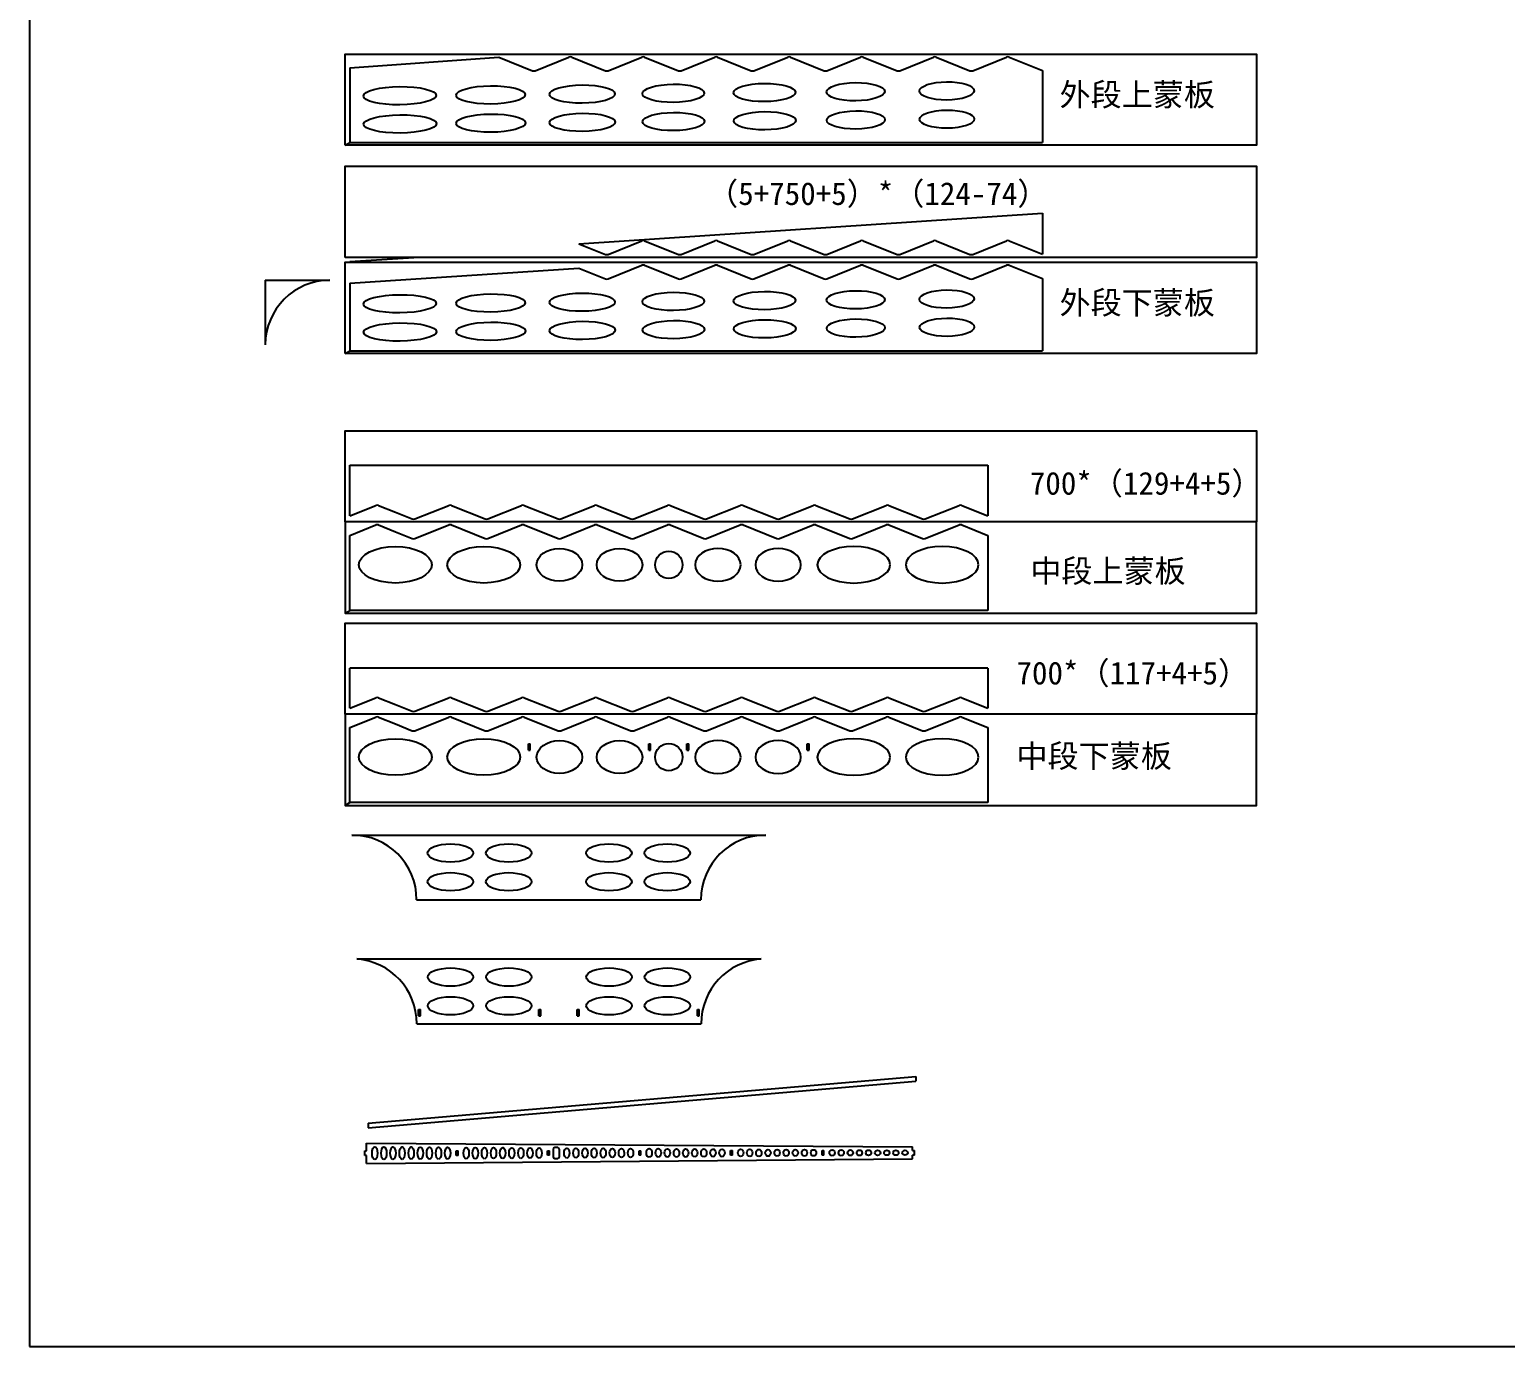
# Model space of a CAD drawing. Header units: millimetres. Extents: x 387 to 11444, y 601 to 6721.
# Drawn here: x 387 to 2006, y 3814 to 5259 of the extents above; entities that cross this region are included whole.
import ezdxf

# ---------------------------------------------------------------- set-up
doc = ezdxf.new("R2010")
doc.units = ezdxf.units.MM
doc.layers.add('1', color=115, linetype='Continuous', plot=False)
doc.layers.add('1mm轻木', color=3, linetype='Continuous')
doc.layers.add('2mm轻木', color=150, linetype='Continuous')
doc.styles.get("Standard").update_dxf_attribs({"font": 'arial.ttf'})

msp = doc.modelspace()

# ---------------------------------------------------------------- linework, layer by layer
for p, q in [((732.952, 5131.827), (737.952, 5134.827)), ((732.952, 4903.458), (737.952, 4906.458)), ((732.952, 4618.468), (737.952, 4621.468)), ((732.952, 4407.453), (737.952, 4410.453))]:
    msp.add_line(p, q)
at = {"layer": '1'}
for p, q in [((386.503, 6720.648), (386.503, 3813.563)), ((386.503, 3813.563), (5017.005, 3813.563))]:
    msp.add_line(p, q, dxfattribs=at)
at = {"layer": '1mm轻木'}
for p, q in [((737.952, 5216.827), (901.646, 5228.457)), ((737.952, 5216.827), (737.952, 5134.827)), ((901.646, 5228.457), (938.467, 5213.729)), ((941.438, 5213.729), (978.467, 5228.54)), ((981.438, 5228.54), (1018.467, 5213.729)), ((1021.438, 5213.729), (1058.467, 5228.54)), ((1061.438, 5228.54), (1098.467, 5213.729)), ((1101.438, 5213.729), (1138.467, 5228.54)), ((1141.438, 5228.54), (1178.467, 5213.729)), ((1181.438, 5213.729), (1218.467, 5228.54)), ((1221.438, 5228.54), (1258.467, 5213.729)), ((1261.438, 5213.729), (1298.467, 5228.54)), ((1301.438, 5228.54), (1338.467, 5213.729)), ((1341.438, 5213.729), (1378.467, 5228.54)), ((1381.438, 5228.54), (1418.467, 5213.729)), ((1421.438, 5213.729), (1458.467, 5228.54)), ((1461.438, 5228.54), (1497.952, 5213.935)), ((1497.952, 5213.935), (1497.952, 5134.827)), ((737.952, 5134.827), (1497.952, 5134.827)), ((989.371, 5023.758), (1497.952, 5057.218)), ((1497.952, 5057.218), (1497.952, 5012.326)), ((989.371, 5023.758), (1018.467, 5012.12)), ((1021.438, 5012.12), (1058.467, 5026.932)), ((1061.438, 5026.932), (1098.467, 5012.12)), ((1101.438, 5012.12), (1138.467, 5026.932)), ((1141.438, 5026.932), (1178.467, 5012.12)), ((1181.438, 5012.12), (1218.467, 5026.932)), ((1221.438, 5026.932), (1258.467, 5012.12)), ((1261.438, 5012.12), (1298.467, 5026.932)), ((1301.438, 5026.932), (1338.467, 5012.12)), ((1341.438, 5012.12), (1378.467, 5026.932)), ((1381.438, 5026.932), (1418.467, 5012.12)), ((1421.438, 5012.12), (1458.467, 5026.932)), ((1461.438, 5026.932), (1497.952, 5012.326)), ((737.952, 5004.218), (808.12, 5008.834)), ((737.952, 4980.458), (989.371, 4996.999)), ((989.371, 4996.999), (1018.467, 4985.361)), ((1021.438, 4985.361), (1058.467, 5000.172)), ((1061.438, 5000.172), (1098.467, 4985.361)), ((1101.438, 4985.361), (1138.467, 5000.172)), ((1141.438, 5000.172), (1178.467, 4985.361)), ((1181.438, 4985.361), (1218.467, 5000.172)), ((1221.438, 5000.172), (1258.467, 4985.361)), ((1261.438, 4985.361), (1298.467, 5000.172)), ((1301.438, 5000.172), (1338.467, 4985.361)), ((1341.438, 4985.361), (1378.467, 5000.172)), ((1381.438, 5000.172), (1418.467, 4985.361)), ((1421.438, 4985.361), (1458.467, 5000.172)), ((1461.438, 5000.172), (1497.952, 4985.566)), ((645.17, 4983.794), (716.17, 4983.794)), ((645.17, 4983.794), (645.17, 4912.794)), ((737.952, 4980.458), (737.952, 4906.458)), ((1497.952, 4985.566), (1497.952, 4906.458)), ((1497.952, 4985.566), (1497.952, 4930.218)), ((737.952, 4906.458), (1497.952, 4906.458)), ((737.952, 4780.852), (1437.952, 4780.852)), ((737.952, 4725.16), (737.952, 4780.852)), ((1437.952, 4780.852), (1437.952, 4725.16)), ((737.952, 4725.16), (766.467, 4736.566)), ((769.438, 4736.566), (787.952, 4729.16)), ((809.438, 4721.754), (846.467, 4736.566)), ((849.438, 4736.566), (886.467, 4721.754)), ((889.438, 4721.754), (926.467, 4736.566)), ((929.438, 4736.566), (966.467, 4721.754)), ((969.438, 4721.754), (1006.467, 4736.566)), ((1009.438, 4736.566), (1046.467, 4721.754)), ((1049.438, 4721.754), (1086.467, 4736.566)), ((1089.438, 4736.566), (1126.467, 4721.754)), ((1129.438, 4721.754), (1166.467, 4736.566)), ((1169.438, 4736.566), (1206.467, 4721.754)), ((1209.438, 4721.754), (1246.467, 4736.566)), ((1249.438, 4736.566), (1286.467, 4721.754)), ((1289.438, 4721.754), (1326.467, 4736.566)), ((1329.438, 4736.566), (1366.467, 4721.754)), ((1369.438, 4721.754), (1406.467, 4736.566)), ((1409.438, 4736.566), (1437.952, 4725.16)), ((737.952, 4703.776), (766.467, 4715.182)), ((769.438, 4715.182), (787.952, 4707.776)), ((787.952, 4729.16), (806.467, 4721.754)), ((809.438, 4700.371), (846.467, 4715.182)), ((849.438, 4715.182), (886.467, 4700.371)), ((889.438, 4700.371), (926.467, 4715.182)), ((929.438, 4715.182), (966.467, 4700.371)), ((969.438, 4700.371), (1006.467, 4715.182)), ((1009.438, 4715.182), (1046.467, 4700.371)), ((1049.438, 4700.371), (1086.467, 4715.182)), ((1089.438, 4715.182), (1126.467, 4700.371)), ((1129.438, 4700.371), (1166.467, 4715.182)), ((1169.438, 4715.182), (1206.467, 4700.371)), ((1209.438, 4700.371), (1246.467, 4715.182)), ((1249.438, 4715.182), (1286.467, 4700.371)), ((1289.438, 4700.371), (1326.467, 4715.182)), ((1329.438, 4715.182), (1366.467, 4700.371)), ((1369.438, 4700.371), (1406.467, 4715.182)), ((1409.438, 4715.182), (1437.952, 4703.776)), ((737.952, 4621.468), (737.952, 4703.776)), ((787.952, 4707.776), (806.467, 4700.371)), ((1437.952, 4703.776), (1437.952, 4621.468)), ((1437.952, 4621.468), (737.952, 4621.468)), ((1437.952, 4557.837), (737.952, 4557.837)), ((737.952, 4514.145), (737.952, 4557.837)), ((1437.952, 4557.837), (1437.952, 4514.145)), ((737.952, 4514.145), (766.467, 4525.551)), ((769.438, 4525.551), (787.952, 4518.145)), ((809.438, 4510.739), (846.467, 4525.551)), ((849.438, 4525.551), (886.467, 4510.739)), ((889.438, 4510.739), (926.467, 4525.551)), ((929.438, 4525.551), (966.467, 4510.739)), ((969.438, 4510.739), (1006.467, 4525.551)), ((1009.438, 4525.551), (1046.467, 4510.739)), ((1049.438, 4510.739), (1086.467, 4525.551)), ((1089.438, 4525.551), (1126.467, 4510.739)), ((1129.438, 4510.739), (1166.467, 4525.551)), ((1169.438, 4525.551), (1206.467, 4510.739)), ((1209.438, 4510.739), (1246.467, 4525.551)), ((1249.438, 4525.551), (1286.467, 4510.739)), ((1289.438, 4510.739), (1326.467, 4525.551)), ((1329.438, 4525.551), (1366.467, 4510.739)), ((1369.438, 4510.739), (1406.467, 4525.551)), ((1409.438, 4525.551), (1437.952, 4514.145)), ((737.952, 4492.761), (766.467, 4504.167)), ((769.438, 4504.167), (787.952, 4496.761)), ((787.952, 4518.145), (806.467, 4510.739)), ((809.438, 4489.355), (846.467, 4504.167)), ((849.438, 4504.167), (886.467, 4489.355)), ((889.438, 4489.355), (926.467, 4504.167)), ((929.438, 4504.167), (966.467, 4489.355)), ((969.438, 4489.355), (1006.467, 4504.167)), ((1009.438, 4504.167), (1046.467, 4489.355)), ((1049.438, 4489.355), (1086.467, 4504.167)), ((1089.438, 4504.167), (1126.467, 4489.355)), ((1129.438, 4489.355), (1166.467, 4504.167)), ((1169.438, 4504.167), (1206.467, 4489.355)), ((1209.438, 4489.355), (1246.467, 4504.167)), ((1249.438, 4504.167), (1286.467, 4489.355)), ((1289.438, 4489.355), (1326.467, 4504.167)), ((1329.438, 4504.167), (1366.467, 4489.355)), ((1369.438, 4489.355), (1406.467, 4504.167)), ((1409.438, 4504.167), (1437.952, 4492.761)), ((737.952, 4410.453), (737.952, 4492.761)), ((787.952, 4496.761), (806.467, 4489.355)), ((1437.952, 4492.761), (1437.952, 4410.453)), ((933.952, 4474.953), (935.952, 4474.953)), ((933.952, 4467.953), (933.952, 4474.953)), ((935.952, 4467.953), (935.952, 4474.953)), ((1065.952, 4474.953), (1067.952, 4474.953)), ((1065.952, 4467.953), (1065.952, 4474.953)), ((1067.952, 4467.953), (1067.952, 4474.953)), ((1107.952, 4474.953), (1109.952, 4474.953)), ((1107.952, 4467.953), (1107.952, 4474.953)), ((1109.952, 4467.953), (1109.952, 4474.953)), ((1239.952, 4474.953), (1241.952, 4474.953)), ((1239.952, 4467.953), (1239.952, 4474.953)), ((1241.952, 4467.953), (1241.952, 4474.953)), ((933.952, 4467.953), (935.952, 4467.953)), ((1065.952, 4467.953), (1067.952, 4467.953)), ((1107.952, 4467.953), (1109.952, 4467.953)), ((1239.952, 4467.953), (1241.952, 4467.953)), ((1437.952, 4410.453), (737.952, 4410.453))]:
    msp.add_line(p, q, dxfattribs=at)
for points in [[(732.952, 5131.827), (732.952, 5231.827), (1732.952, 5231.827), (1732.952, 5131.827)], [(732.952, 5008.834), (732.952, 5108.834), (1732.952, 5108.834), (1732.952, 5008.834)], [(732.952, 4903.458), (732.952, 5003.458), (1732.952, 5003.458), (1732.952, 4903.458)], [(732.952, 4718.468), (732.952, 4818.468), (1732.952, 4818.468), (1732.952, 4718.468)], [(732.952, 4718.468), (732.952, 4618.468), (1732.952, 4618.468), (1732.952, 4718.468)], [(732.952, 4507.453), (732.952, 4607.453), (1732.952, 4607.453), (1732.952, 4507.453)], [(732.952, 4507.453), (732.952, 4407.453), (1732.952, 4407.453), (1732.952, 4507.453)]]:
    msp.add_lwpolyline(points, close=True, dxfattribs=at)
for centre in [(1087.952, 4671.468), (1087.952, 4460.453)]:
    msp.add_circle(centre, 15, dxfattribs=at)
for centre, radius, start, end in [((979.952, 5224.827), 4, 68.198591, 111.801409), ((1059.952, 5224.827), 4, 68.198591, 111.801409), ((1139.952, 5224.827), 4, 68.198591, 111.801409), ((1219.952, 5224.827), 4, 68.198591, 111.801409), ((1299.952, 5224.827), 4, 68.198591, 111.801409), ((1379.952, 5224.827), 4, 68.198591, 111.801409), ((1459.952, 5224.827), 4, 68.198591, 111.801409), ((939.952, 5217.443), 4, 248.198591, 291.801409), ((1019.952, 5217.443), 4, 248.198591, 291.801409), ((1099.952, 5217.443), 4, 248.198591, 291.801409), ((1179.952, 5217.443), 4, 248.198591, 291.801409), ((1259.952, 5217.443), 4, 248.198591, 291.801409), ((1339.952, 5217.443), 4, 248.198591, 291.801409), ((1419.952, 5217.443), 4, 248.198591, 291.801409), ((1059.952, 5023.218), 4, 68.198591, 111.801409), ((1139.952, 5023.218), 4, 68.198591, 111.801409), ((1219.952, 5023.218), 4, 68.198591, 111.801409), ((1299.952, 5023.218), 4, 68.198591, 111.801409), ((1379.952, 5023.218), 4, 68.198591, 111.801409), ((1459.952, 5023.218), 4, 68.198591, 111.801409), ((1019.952, 5015.834), 4, 248.198591, 291.801409), ((1099.952, 5015.834), 4, 248.198591, 291.801409), ((1179.952, 5015.834), 4, 248.198591, 291.801409), ((1259.952, 5015.834), 4, 248.198591, 291.801409), ((1339.952, 5015.834), 4, 248.198591, 291.801409), ((1419.952, 5015.834), 4, 248.198591, 291.801409), ((1059.952, 4996.458), 4, 68.198591, 111.801409), ((1139.952, 4996.458), 4, 68.198591, 111.801409), ((1219.952, 4996.458), 4, 68.198591, 111.801409), ((1299.952, 4996.458), 4, 68.198591, 111.801409), ((1379.952, 4996.458), 4, 68.198591, 111.801409), ((1459.952, 4996.458), 4, 68.198591, 111.801409), ((716.17, 4912.794), 71, 90, 180), ((1019.952, 4989.074), 4, 248.198591, 291.801409), ((1099.952, 4989.074), 4, 248.198591, 291.801409), ((1179.952, 4989.074), 4, 248.198591, 291.801409), ((1259.952, 4989.074), 4, 248.198591, 291.801409), ((1339.952, 4989.074), 4, 248.198591, 291.801409), ((1419.952, 4989.074), 4, 248.198591, 291.801409), ((767.952, 4732.852), 4, 68.198591, 111.801409), ((847.952, 4732.852), 4, 68.198591, 111.801409), ((927.952, 4732.852), 4, 68.198591, 111.801409), ((1007.952, 4732.852), 4, 68.198591, 111.801409), ((1087.952, 4732.852), 4, 68.198591, 111.801409), ((1167.952, 4732.852), 4, 68.198591, 111.801409), ((1247.952, 4732.852), 4, 68.198591, 111.801409), ((1327.952, 4732.852), 4, 68.198591, 111.801409), ((1407.952, 4732.852), 4, 68.198591, 111.801409), ((767.952, 4711.468), 4, 68.198591, 111.801409), ((807.952, 4725.468), 4, 248.198591, 291.801409), ((847.952, 4711.468), 4, 68.198591, 111.801409), ((887.952, 4725.468), 4, 248.198591, 291.801409), ((927.952, 4711.468), 4, 68.198591, 111.801409), ((967.952, 4725.468), 4, 248.198591, 291.801409), ((1007.952, 4711.468), 4, 68.198591, 111.801409), ((1047.952, 4725.468), 4, 248.198591, 291.801409), ((1087.952, 4711.468), 4, 68.198591, 111.801409), ((1127.952, 4725.468), 4, 248.198591, 291.801409), ((1167.952, 4711.468), 4, 68.198591, 111.801409), ((1207.952, 4725.468), 4, 248.198591, 291.801409), ((1247.952, 4711.468), 4, 68.198591, 111.801409), ((1287.952, 4725.468), 4, 248.198591, 291.801409), ((1327.952, 4711.468), 4, 68.198591, 111.801409), ((1367.952, 4725.468), 4, 248.198591, 291.801409), ((1407.952, 4711.468), 4, 68.198591, 111.801409), ((807.952, 4704.085), 4, 248.198591, 291.801409), ((887.952, 4704.085), 4, 248.198591, 291.801409), ((967.952, 4704.085), 4, 248.198591, 291.801409), ((1047.952, 4704.085), 4, 248.198591, 291.801409), ((1127.952, 4704.085), 4, 248.198591, 291.801409), ((1207.952, 4704.085), 4, 248.198591, 291.801409), ((1287.952, 4704.085), 4, 248.198591, 291.801409), ((1367.952, 4704.085), 4, 248.198591, 291.801409), ((767.952, 4521.837), 4, 68.198591, 111.801409), ((847.952, 4521.837), 4, 68.198591, 111.801409), ((927.952, 4521.837), 4, 68.198591, 111.801409), ((1007.952, 4521.837), 4, 68.198591, 111.801409), ((1087.952, 4521.837), 4, 68.198591, 111.801409), ((1167.952, 4521.837), 4, 68.198591, 111.801409), ((1247.952, 4521.837), 4, 68.198591, 111.801409), ((1327.952, 4521.837), 4, 68.198591, 111.801409), ((1407.952, 4521.837), 4, 68.198591, 111.801409), ((767.952, 4500.453), 4, 68.198591, 111.801409), ((807.952, 4514.453), 4, 248.198591, 291.801409), ((847.952, 4500.453), 4, 68.198591, 111.801409), ((887.952, 4514.453), 4, 248.198591, 291.801409), ((927.952, 4500.453), 4, 68.198591, 111.801409), ((967.952, 4514.453), 4, 248.198591, 291.801409), ((1007.952, 4500.453), 4, 68.198591, 111.801409), ((1047.952, 4514.453), 4, 248.198591, 291.801409), ((1087.952, 4500.453), 4, 68.198591, 111.801409), ((1127.952, 4514.453), 4, 248.198591, 291.801409), ((1167.952, 4500.453), 4, 68.198591, 111.801409), ((1207.952, 4514.453), 4, 248.198591, 291.801409), ((1247.952, 4500.453), 4, 68.198591, 111.801409), ((1287.952, 4514.453), 4, 248.198591, 291.801409), ((1327.952, 4500.453), 4, 68.198591, 111.801409), ((1367.952, 4514.453), 4, 248.198591, 291.801409), ((1407.952, 4500.453), 4, 68.198591, 111.801409), ((807.952, 4493.069), 4, 248.198591, 291.801409), ((887.952, 4493.069), 4, 248.198591, 291.801409), ((967.952, 4493.069), 4, 248.198591, 291.801409), ((1047.952, 4493.069), 4, 248.198591, 291.801409), ((1127.952, 4493.069), 4, 248.198591, 291.801409), ((1207.952, 4493.069), 4, 248.198591, 291.801409), ((1287.952, 4493.069), 4, 248.198591, 291.801409), ((1367.952, 4493.069), 4, 248.198591, 291.801409)]:
    msp.add_arc(centre, radius, start, end, dxfattribs=at)
for centre, major_axis, ratio in [((1092.952, 5188.905), (-33.999, -0.297), 0.29408712), ((1192.952, 5189.778), (-33.999, -0.297), 0.29408712), ((1292.952, 5190.651), (-31.999, -0.279), 0.31246757), ((1392.952, 5191.524), (-29.999, -0.262), 0.33329874), ((792.821, 5186.286), (-39.998, -0.349), 0.24997405), ((892.505, 5187.156), (-37.999, -0.332), 0.26313058), ((992.952, 5188.033), (-35.999, -0.314), 0.27774895), ((993.223, 5157.035), (-35.999, -0.314), 0.27774895), ((1093.223, 5157.908), (-33.999, -0.297), 0.29408712), ((1193.223, 5158.78), (-33.999, -0.297), 0.29408712), ((1293.223, 5159.653), (-31.999, -0.279), 0.31246757), ((1393.223, 5160.526), (-29.999, -0.262), 0.33329874), ((793.092, 5155.288), (-39.998, -0.349), 0.24997405), ((892.645, 5156.157), (-37.999, -0.332), 0.26313058), ((1292.952, 4962.283), (-31.999, -0.279), 0.31246757), ((1392.952, 4963.155), (-29.999, -0.262), 0.33329874), ((792.821, 4957.918), (-39.998, -0.349), 0.24997405), ((892.505, 4958.788), (-37.999, -0.332), 0.26313058), ((992.952, 4959.664), (-35.999, -0.314), 0.27774895), ((1092.952, 4960.537), (-33.999, -0.297), 0.29408712), ((1192.952, 4961.41), (-33.999, -0.297), 0.29408712), ((1193.223, 4930.412), (-33.999, -0.297), 0.29408712), ((1293.223, 4931.285), (-31.999, -0.279), 0.31246757), ((1393.223, 4932.157), (-29.999, -0.262), 0.33329874), ((793.092, 4926.92), (-39.998, -0.349), 0.24997405), ((892.645, 4927.789), (-37.999, -0.332), 0.26313058), ((993.223, 4928.667), (-35.999, -0.314), 0.27774895), ((1093.223, 4929.539), (-33.999, -0.297), 0.29408712), ((787.952, 4671.468), (-40, 0), 0.5), ((884.952, 4671.468), (-40, 0), 0.5), ((967.952, 4671.468), (-25, 0), 0.72), ((1033.952, 4671.468), (-25, 0), 0.72), ((787.952, 4460.453), (-40, 0), 0.5), ((884.952, 4460.453), (-40, 0), 0.5), ((967.952, 4460.453), (-25, 0), 0.72), ((1033.952, 4460.453), (-25, 0), 0.72)]:
    msp.add_ellipse(centre, major_axis=major_axis, ratio=ratio, dxfattribs=at)
at = {"layer": '1mm轻木', "extrusion": (0, 0, -1)}
for centre, major_axis, ratio in [((1141.952, 4671.468), (25, 0), 0.72), ((1207.952, 4671.468), (25, 0), 0.72), ((1290.952, 4671.468), (40, 0), 0.5), ((1387.952, 4671.468), (40, 0), 0.5), ((1141.952, 4460.453), (25, 0), 0.72), ((1207.952, 4460.453), (25, 0), 0.72), ((1290.952, 4460.453), (40, 0), 0.5), ((1387.952, 4460.453), (40, 0), 0.5)]:
    msp.add_ellipse(centre, major_axis=major_axis, ratio=ratio, dxfattribs=at)
at = {"layer": '2mm轻木'}
for p, q in [((740.302, 4374.875), (1194.302, 4374.875)), ((811.302, 4303.875), (1123.302, 4303.875)), ((745.614, 4238.824), (1189.348, 4238.824)), ((813.481, 4183.324), (815.481, 4183.324)), ((813.481, 4176.324), (813.481, 4183.324)), ((815.481, 4176.324), (815.481, 4183.324)), ((945.481, 4183.324), (947.481, 4183.324)), ((945.481, 4176.324), (945.481, 4183.324)), ((947.481, 4176.324), (947.481, 4183.324)), ((987.481, 4183.324), (989.481, 4183.324)), ((987.481, 4176.324), (987.481, 4183.324)), ((989.481, 4176.324), (989.481, 4183.324)), ((1119.481, 4183.324), (1121.481, 4183.324)), ((1119.481, 4176.324), (1119.481, 4183.324)), ((1121.481, 4176.324), (1121.481, 4183.324)), ((811.481, 4167.624), (1123.481, 4167.624)), ((813.481, 4176.324), (815.481, 4176.324)), ((945.481, 4176.324), (947.481, 4176.324)), ((987.481, 4176.324), (989.481, 4176.324)), ((1119.481, 4176.324), (1121.481, 4176.324)), ((758.016, 4058.505), (1359.016, 4109.927)), ((758.016, 4053.505), (1359.016, 4104.927)), ((1359.016, 4109.927), (1359.016, 4104.927)), ((758.016, 4058.505), (758.016, 4053.505)), ((756.331, 4028.189), (756.331, 4036.834)), ((756.331, 4036.834), (1355.527, 4032.791)), ((1355.527, 4028.703), (1355.527, 4032.791)), ((754.331, 4023.189), (754.331, 4028.189)), ((754.331, 4028.189), (756.331, 4028.189)), ((756.331, 4023.189), (754.331, 4023.189)), ((756.331, 4014.545), (756.331, 4023.189)), ((756.331, 4014.545), (1355.527, 4019.611)), ((854.7, 4023.275), (854.7, 4028.275)), ((854.7, 4028.275), (856.7, 4028.275)), ((856.7, 4023.275), (854.7, 4023.275)), ((856.7, 4023.275), (856.7, 4028.275)), ((955.066, 4023.361), (955.066, 4028.361)), ((955.066, 4028.361), (957.066, 4028.361)), ((957.066, 4023.361), (955.066, 4023.361)), ((957.066, 4023.361), (957.066, 4028.361)), ((961.066, 4029.861), (961.066, 4021.861)), ((966.066, 4031.861), (963.066, 4031.861)), ((963.066, 4019.861), (966.066, 4019.861)), ((968.066, 4021.861), (968.066, 4029.861)), ((1055.431, 4023.447), (1055.431, 4028.447)), ((1055.431, 4028.447), (1057.431, 4028.447)), ((1057.431, 4023.447), (1055.431, 4023.447)), ((1057.431, 4023.447), (1057.431, 4028.447)), ((1155.796, 4023.532), (1155.796, 4028.532)), ((1155.796, 4028.532), (1157.796, 4028.532)), ((1157.796, 4023.532), (1155.796, 4023.532)), ((1157.796, 4023.532), (1157.796, 4028.532)), ((1256.162, 4023.618), (1256.162, 4028.618)), ((1256.162, 4028.618), (1258.162, 4028.618)), ((1258.162, 4023.618), (1256.162, 4023.618)), ((1258.162, 4023.618), (1258.162, 4028.618)), ((1355.527, 4028.703), (1357.527, 4028.703)), ((1355.527, 4019.611), (1355.527, 4023.703)), ((1357.527, 4023.703), (1355.527, 4023.703)), ((1357.527, 4023.703), (1357.527, 4028.703))]:
    msp.add_line(p, q, dxfattribs=at)
for centre, radius, start, end in [((740.302, 4303.875), 71, 0, 90), ((1194.302, 4303.875), 71, 90, 180), ((740.281, 4167.824), 71.2, 359.839057, 85.704494), ((1194.681, 4167.824), 71.2, 94.295506, 180.160943), ((963.066, 4029.861), 2, 90, 180), ((963.066, 4021.861), 2, 180, 270), ((966.066, 4029.861), 2, 0, 90), ((966.066, 4021.861), 2, 270, 0)]:
    msp.add_arc(centre, radius, start, end, dxfattribs=at)
for centre, major_axis, ratio in [((848.302, 4355.125), (-25, 0), 0.4), ((912.302, 4355.125), (-25, 0), 0.4), ((1022.302, 4355.125), (-25, 0), 0.4), ((1086.302, 4355.125), (-25, 0), 0.4), ((848.302, 4323.625), (-25, 0), 0.4), ((912.302, 4323.625), (-25, 0), 0.4), ((1022.302, 4323.625), (-25, 0), 0.4), ((1086.302, 4323.625), (-25, 0), 0.4), ((848.481, 4218.974), (-25, 0), 0.4), ((912.481, 4218.974), (-25, 0), 0.4), ((1022.481, 4218.974), (-25, 0), 0.4), ((1086.481, 4218.974), (-25, 0), 0.4), ((848.481, 4187.474), (-25, 0), 0.4), ((912.481, 4187.474), (-25, 0), 0.4), ((1022.481, 4187.474), (-25, 0), 0.4), ((1086.481, 4187.474), (-25, 0), 0.4), ((765.331, 4025.696), (0, -7.077), 0.42388868), ((775.331, 4025.707), (0.006, -6.999), 0.42863887), ((785.331, 4025.713), (0, -6.926), 0.43317993), ((795.331, 4025.724), (0.006, -6.847), 0.43814185), ((805.331, 4025.732), (0.006, -6.771), 0.44305313), ((815.331, 4025.741), (0.006, -6.695), 0.44807575), ((825.331, 4025.749), (0.006, -6.619), 0.45321356), ((835.331, 4025.758), (0.006, -6.543), 0.45847057), ((845.331, 4025.764), (0, -6.47), 0.46366956), ((865.7, 4025.783), (0.005, -6.313), 0.47521043), ((875.7, 4025.792), (0.005, -6.237), 0.48099338), ((885.7, 4025.8), (0.005, -6.161), 0.4869188), ((895.7, 4025.806), (0, -6.088), 0.49278714), ((905.7, 4025.815), (0, -6.012), 0.49900859), ((915.7, 4025.825), (0.005, -5.933), 0.50560464), ((925.7, 4025.831), (0, -5.86), 0.51193496), ((935.7, 4025.842), (0.005, -5.782), 0.51887954), ((945.7, 4025.848), (0, -5.708), 0.52554884), ((976.066, 4025.876), (0.005, -5.475), 0.54791385), ((986.066, 4025.882), (0, -5.402), 0.55535577), ((996.066, 4025.893), (0.004, -5.324), 0.56353774), ((1006.066, 4025.899), (0, -5.25), 0.57141317), ((1016.066, 4025.91), (0.004, -5.172), 0.58007881), ((1026.066, 4025.918), (0.004, -5.096), 0.58871891), ((1036.066, 4025.927), (0.004, -5.02), 0.59762029), ((1046.066, 4025.933), (0, -4.947), 0.60648464), ((1066.431, 4025.95), (0, -4.792), 0.62604801), ((1076.431, 4025.961), (0.004, -4.714), 0.63646506), ((1086.431, 4025.969), (0.004, -4.638), 0.64688159), ((1096.431, 4025.975), (0, -4.564), 0.65728027), ((1106.431, 4025.986), (0.004, -4.486), 0.66877214), ((1116.431, 4025.992), (0, -4.412), 0.67989258), ((1126.431, 4026.003), (0.004, -4.334), 0.69219615), ((1136.431, 4026.011), (0.004, -4.258), 0.70453444), ((1146.431, 4026.017), (0, -4.185), 0.71688699), ((1166.796, 4026.037), (0.003, -4.028), 0.74485007), ((1176.796, 4026.045), (0.003, -3.952), 0.75915625), ((1186.796, 4026.054), (0.003, -3.876), 0.77402275), ((1196.796, 4026.06), (0, -3.802), 0.78895799), ((1206.796, 4026.068), (0, -3.727), 0.80502696), ((1216.796, 4026.079), (0.003, -3.648), 0.82233385), ((1226.796, 4026.085), (0, -3.575), 0.839212), ((1236.796, 4026.096), (0.003, -3.496), 0.85803712), ((1246.796, 4026.104), (0.003, -3.42), 0.87707715), ((1267.162, 4026.122), (0.003, -3.266), 0.9185893), ((1277.162, 4026.13), (0.003, -3.19), 0.94044571), ((1287.162, 4026.136), (0, -3.117), 0.96258579), ((1297.162, 4026.147), (0.003, -3.038), 0.98743468), ((1307.162, 4026.155), (-3, -0.003), 0.98742503), ((1317.162, 4026.164), (-3, -0.003), 0.96212484), ((1327.162, 4026.172), (-3, -0.003), 0.93682466), ((1337.162, 4026.181), (-3, -0.003), 0.91152447), ((1347.162, 4026.189), (-3, -0.003), 0.88622428)]:
    msp.add_ellipse(centre, major_axis=major_axis, ratio=ratio, dxfattribs=at)

# ---------------------------------------------------------------- texts
at = {"layer": '2mm轻木', "char_height": 25, "attachment_point": 1}
for s, insert in [('{\\fSimSun|b0|i0|c134|p34;外段上蒙板}', (1516.781, 5200.002)), ('{\\fSimSun|b0|i0|c134|p34;（5+750+5）*（124-74）}', (1130.053, 5091.333)), ('{\\fSimSun|b0|i0|c134|p34;外段下蒙板}', (1516.781, 4971.634)), ('{\\fSimSun|b0|i0|c134|p34;700*（129+4+5）}', (1484.159, 4773.445)), ('{\\fSimSun|b0|i0|c134|p34;中段上蒙板}', (1484.642, 4677.172)), ('{\\fSimSun|b0|i0|c134|p34;700*（117+4+5）}', (1469.509, 4565.138)), ('{\\fSimSun|b0|i0|c134|p34;中段下蒙板}', (1469.509, 4474.112))]:
    msp.add_mtext_dynamic_manual_height_columns(s, width=1785.11418, gutter_width=125, heights=[0], dxfattribs=dict(at, insert=insert))

doc.saveas('drawing.dxf')
